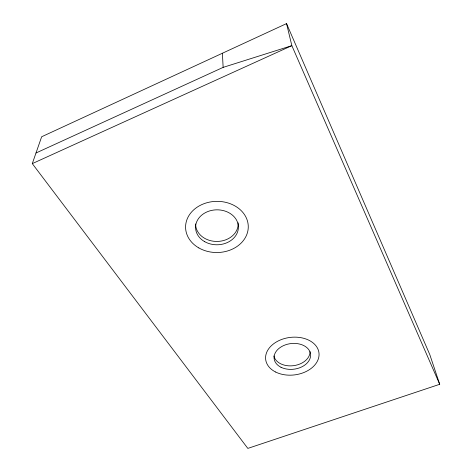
<?xml version="1.0" encoding="UTF-8"?>
<svg xmlns="http://www.w3.org/2000/svg" width="472" height="472" viewBox="0 0 472 472"><rect width="100%" height="100%" fill="white"/><g stroke="black" fill="none" stroke-linecap="round" stroke-linejoin="round"><path stroke-width="0.71" d="M32.291 163.619L41.654 136.762L286.551 23.6L429.815 354.667L439.709 384.291L247.829 448.4L32.291 163.619L291.849 45.654L286.551 23.6M35.996 152.993L223.138 67.378L291.849 45.654L439.709 384.291M222.4 53.242L223.138 67.378M310.057 351.593A18.255 12.88 -7.2 0 1 293.342 365.7A18.255 12.88 -7.2 0 1 273.896 355.941M238.136 222.755A21.287 17.434 -0.7 0 1 217.498 241.434A21.287 17.434 -0.7 0 1 195.609 223.923M275.595 372.013A26.857 18.874 -7.2 0 0 318.759 357.357A26.857 18.874 -7.2 0 0 282.598 339.126A26.857 18.874 -7.2 0 0 275.595 372.013M281.011 367.275A18.349 12.892 -7.2 0 0 310.423 357.115A18.349 12.892 -7.2 0 0 285.578 344.796A18.349 12.892 -7.2 0 0 281.011 367.275M204.771 241.723A21.417 17.482 -0.8 0 0 238.325 228.654A21.417 17.482 -0.8 0 0 207.845 211.539A21.417 17.482 -0.8 0 0 204.771 241.723M198.848 247.93A31.347 25.588 -0.8 0 0 248.142 229.132A31.347 25.588 -0.8 0 0 203.792 203.768A31.347 25.588 -0.8 0 0 198.848 247.93"/></g></svg>
